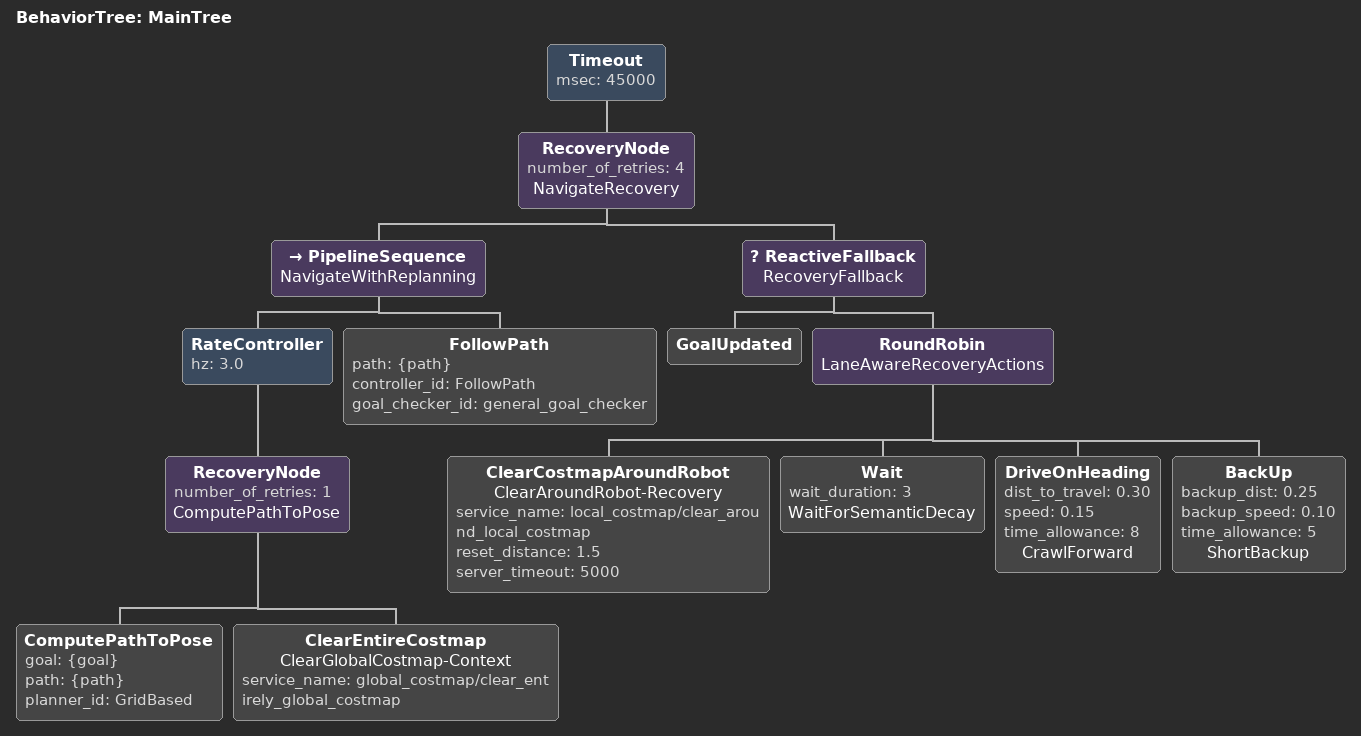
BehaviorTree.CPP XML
<root main_tree_to_execute="MainTree">
  <BehaviorTree ID="MainTree">

    <Timeout msec="45000">  <!-- COMPETITION value (2026-06-01): hard-abort the single NavigateToPose 15 s before the 60 s IGVC Hold-up/Blocking DQ. The field-test tree uses 120000 (no DQ clock); this is the start-line value. -->

      <RecoveryNode number_of_retries="4" name="NavigateRecovery">  <!-- COMPETITION value (2026-06-01): full 4-child RoundRobin ladder reachable once each. Field-test tree uses 8. -->

        <PipelineSequence name="NavigateWithReplanning">

          <RateController hz="3.0">
            <RecoveryNode number_of_retries="1" name="ComputePathToPose">
              <ComputePathToPose goal="{goal}"
                                 path="{path}"
                                 planner_id="GridBased"/>
              <ClearEntireCostmap name="ClearGlobalCostmap-Context"
                service_name="global_costmap/clear_entirely_global_costmap"/>
            </RecoveryNode>
          </RateController>

          <FollowPath path="{path}"
                      controller_id="FollowPath"
                      goal_checker_id="general_goal_checker"/>

        </PipelineSequence>

        <ReactiveFallback name="RecoveryFallback">
          <GoalUpdated/>

          <RoundRobin name="LaneAwareRecoveryActions">

            <ClearCostmapAroundRobot name="ClearAroundRobot-Recovery"
              service_name="local_costmap/clear_around_local_costmap"
              reset_distance="1.5"
              server_timeout="5000"/>

            <Wait wait_duration="3" name="WaitForSemanticDecay"/>

            <DriveOnHeading dist_to_travel="0.30"
                            speed="0.15"
                            time_allowance="8"
                            name="CrawlForward"/>

            <BackUp backup_dist="0.25"
                    backup_speed="0.10"
                    time_allowance="5"
                    name="ShortBackup"/>

          </RoundRobin>
        </ReactiveFallback>

      </RecoveryNode>
    </Timeout>

  </BehaviorTree>
</root>
